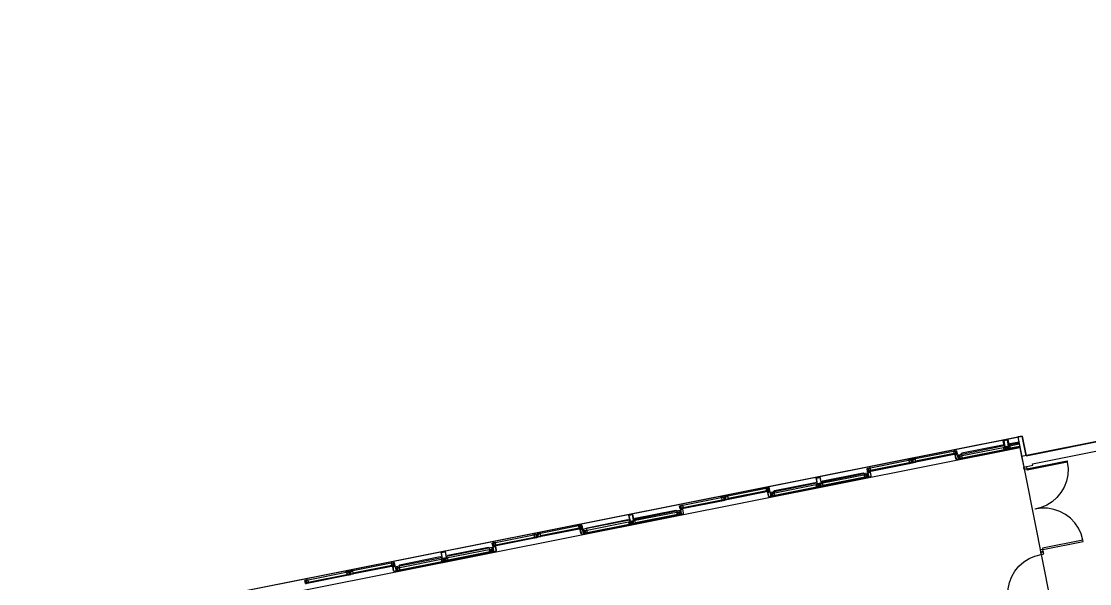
# Model space of a CAD drawing. Extents: x 434377 to 434597, y 4588623 to 4588679.
# Drawn here: x 434523.31 to 434546.77, y 4588667.01 to 4588679.35 of the extents above; entities that cross this region are included whole.
import ezdxf

# ---------------------------------------------------------------- set-up
doc = ezdxf.new("R2010")
doc.units = 0
for name, color, linetype in [('01_D_ElementsAux_l', 7, 'Continuous'), ('01_D_Envans_l', 7, 'Continuous'), ('01_D_Ocult_l', 7, 'Continuous'), ('01_L_AndanaV2_p', 7, 'Continuous'), ('15_D_Andanes_p', 7, 'Continuous')]:
    doc.layers.add(name, color=color, linetype=linetype)

msp = doc.modelspace()

# ---------------------------------------------------------------- linework, layer by layer
at = {"layer": '01_D_ElementsAux_l'}
for p, q in [((434544.996, 4588670.055), (434545.218, 4588670.099)), ((434543.856, 4588669.925), (434542.871, 4588669.729)), ((434543.87, 4588669.857), (434542.884, 4588669.661)), ((434543.797, 4588669.863), (434542.949, 4588669.694)), ((434543.856, 4588669.925), (434543.788, 4588669.912)), ((434543.808, 4588669.844), (434543.87, 4588669.857)), ((434543.838, 4588669.915), (434543.839, 4588669.912)), ((434543.87, 4588669.857), (434543.856, 4588669.925)), ((434543.901, 4588669.804), (434544.954, 4588670.013)), ((434543.97, 4588669.756), (434544.903, 4588669.942)), ((434543.974, 4588669.767), (434544.895, 4588669.95)), ((434545.225, 4588670.067), (434544.954, 4588670.013)), ((434544.967, 4588669.944), (434544.954, 4588670.013)), ((434544.967, 4588669.944), (434544.954, 4588670.013)), ((434544.967, 4588669.944), (434544.954, 4588670.013)), ((434544.967, 4588669.944), (434544.954, 4588670.013)), ((434545.239, 4588669.998), (434544.967, 4588669.944)), ((434545.237, 4588670.008), (434545.028, 4588669.966)), ((434545.235, 4588670.018), (434545.032, 4588669.978)), ((434541.885, 4588669.534), (434542.871, 4588669.729)), ((434541.898, 4588669.465), (434542.884, 4588669.661)), ((434541.959, 4588669.487), (434542.82, 4588669.658)), ((434541.963, 4588669.498), (434542.812, 4588669.667)), ((434542.884, 4588669.661), (434542.871, 4588669.729)), ((434542.884, 4588669.661), (434542.871, 4588669.729)), ((434542.884, 4588669.661), (434542.871, 4588669.729)), ((434542.884, 4588669.661), (434542.871, 4588669.729)), ((434543.806, 4588669.854), (434542.945, 4588669.683)), ((434543.86, 4588669.855), (434543.863, 4588669.84)), ((434543.906, 4588669.769), (434543.888, 4588669.765)), ((434543.958, 4588669.849), (434543.965, 4588669.816)), ((434541.89, 4588669.404), (434540.837, 4588669.195)), ((434541.82, 4588669.424), (434541.826, 4588669.391)), ((434541.885, 4588669.534), (434541.954, 4588669.547)), ((434541.898, 4588669.465), (434541.885, 4588669.534)), ((434541.961, 4588669.477), (434541.898, 4588669.465)), ((434541.906, 4588669.531), (434541.906, 4588669.528)), ((434541.908, 4588669.467), (434541.911, 4588669.452)), ((434545.384, 4588669.574), (434545.325, 4588669.562)), ((434545.325, 4588669.565), (434545.325, 4588669.562)), ((434545.383, 4588669.577), (434545.384, 4588669.574)), ((434539.784, 4588668.986), (434540.837, 4588669.195)), ((434540.851, 4588669.126), (434540.837, 4588669.195)), ((434540.851, 4588669.126), (434540.837, 4588669.195)), ((434540.851, 4588669.126), (434540.837, 4588669.195)), ((434540.851, 4588669.126), (434540.837, 4588669.195)), ((434541.845, 4588669.334), (434540.911, 4588669.148)), ((434541.836, 4588669.342), (434540.916, 4588669.159)), ((434541.899, 4588669.37), (434541.917, 4588669.374)), ((434539.74, 4588669.107), (434538.754, 4588668.911)), ((434539.753, 4588669.039), (434538.768, 4588668.843)), ((434539.689, 4588669.036), (434538.828, 4588668.865)), ((434539.681, 4588669.045), (434538.832, 4588668.876)), ((434539.74, 4588669.107), (434539.671, 4588669.094)), ((434539.691, 4588669.026), (434539.753, 4588669.039)), ((434539.721, 4588669.097), (434539.722, 4588669.094)), ((434539.753, 4588669.039), (434539.74, 4588669.107)), ((434539.744, 4588669.037), (434539.747, 4588669.022)), ((434539.79, 4588668.951), (434539.772, 4588668.947)), ((434539.842, 4588669.031), (434539.848, 4588668.998)), ((434539.853, 4588668.938), (434540.787, 4588669.124)), ((434539.858, 4588668.949), (434540.778, 4588669.132)), ((434537.768, 4588668.715), (434538.754, 4588668.911)), ((434537.768, 4588668.715), (434537.837, 4588668.729)), ((434537.782, 4588668.647), (434537.768, 4588668.715)), ((434537.782, 4588668.647), (434538.768, 4588668.843)), ((434537.789, 4588668.713), (434537.79, 4588668.71)), ((434537.842, 4588668.669), (434538.703, 4588668.84)), ((434537.847, 4588668.68), (434538.695, 4588668.849)), ((434538.768, 4588668.843), (434538.754, 4588668.911)), ((434538.768, 4588668.843), (434538.754, 4588668.911)), ((434538.768, 4588668.843), (434538.754, 4588668.911)), ((434538.768, 4588668.843), (434538.754, 4588668.911)), ((434537.774, 4588668.586), (434536.721, 4588668.377)), ((434537.728, 4588668.516), (434536.795, 4588668.33)), ((434537.72, 4588668.524), (434536.799, 4588668.341)), ((434537.704, 4588668.606), (434537.71, 4588668.573)), ((434537.844, 4588668.659), (434537.782, 4588668.647)), ((434537.782, 4588668.552), (434537.8, 4588668.556)), ((434537.792, 4588668.649), (434537.795, 4588668.634)), ((434535.623, 4588668.289), (434534.638, 4588668.093)), ((434535.637, 4588668.22), (434534.651, 4588668.025)), ((434535.573, 4588668.218), (434534.712, 4588668.047)), ((434535.564, 4588668.226), (434534.716, 4588668.058)), ((434535.623, 4588668.289), (434535.555, 4588668.275)), ((434535.575, 4588668.208), (434535.637, 4588668.22)), ((434535.605, 4588668.279), (434535.606, 4588668.275)), ((434535.637, 4588668.22), (434535.623, 4588668.289)), ((434535.627, 4588668.219), (434535.63, 4588668.204)), ((434535.668, 4588668.167), (434536.721, 4588668.377)), ((434535.737, 4588668.12), (434536.67, 4588668.305)), ((434535.741, 4588668.131), (434536.662, 4588668.314)), ((434536.734, 4588668.308), (434536.721, 4588668.377)), ((434536.734, 4588668.308), (434536.721, 4588668.377)), ((434536.734, 4588668.308), (434536.721, 4588668.377)), ((434536.734, 4588668.308), (434536.721, 4588668.377)), ((434533.652, 4588667.897), (434534.638, 4588668.093)), ((434533.666, 4588667.829), (434534.651, 4588668.025)), ((434533.726, 4588667.851), (434534.587, 4588668.022)), ((434533.73, 4588667.862), (434534.579, 4588668.031)), ((434534.651, 4588668.025), (434534.638, 4588668.093)), ((434534.651, 4588668.025), (434534.638, 4588668.093)), ((434534.651, 4588668.025), (434534.638, 4588668.093)), ((434534.651, 4588668.025), (434534.638, 4588668.093)), ((434535.673, 4588668.133), (434535.655, 4588668.129)), ((434535.725, 4588668.213), (434535.732, 4588668.18)), ((434533.657, 4588667.768), (434532.604, 4588667.559)), ((434533.587, 4588667.788), (434533.593, 4588667.755)), ((434533.652, 4588667.897), (434533.721, 4588667.911)), ((434533.666, 4588667.829), (434533.652, 4588667.897)), ((434533.728, 4588667.841), (434533.666, 4588667.829)), ((434533.673, 4588667.895), (434533.673, 4588667.891)), ((434533.675, 4588667.831), (434533.678, 4588667.816)), ((434531.551, 4588667.349), (434532.604, 4588667.559)), ((434532.618, 4588667.49), (434532.604, 4588667.559)), ((434532.618, 4588667.49), (434532.604, 4588667.559)), ((434532.618, 4588667.49), (434532.604, 4588667.559)), ((434532.618, 4588667.49), (434532.604, 4588667.559)), ((434533.612, 4588667.698), (434532.678, 4588667.512)), ((434533.603, 4588667.706), (434532.683, 4588667.523)), ((434533.666, 4588667.734), (434533.684, 4588667.737)), ((434545.756, 4588667.711), (434545.697, 4588667.699)), ((434545.697, 4588667.696), (434545.756, 4588667.708)), ((434545.697, 4588667.699), (434545.697, 4588667.696)), ((434545.756, 4588667.711), (434545.756, 4588667.708)), ((434531.507, 4588667.471), (434530.521, 4588667.275)), ((434531.52, 4588667.402), (434530.535, 4588667.206)), ((434531.456, 4588667.4), (434530.595, 4588667.229)), ((434531.448, 4588667.408), (434530.599, 4588667.24)), ((434531.507, 4588667.471), (434531.438, 4588667.457)), ((434531.458, 4588667.39), (434531.52, 4588667.402)), ((434531.488, 4588667.461), (434531.489, 4588667.457)), ((434531.52, 4588667.402), (434531.507, 4588667.471)), ((434531.511, 4588667.4), (434531.514, 4588667.386)), ((434531.557, 4588667.315), (434531.539, 4588667.311)), ((434531.609, 4588667.394), (434531.615, 4588667.362)), ((434531.62, 4588667.302), (434532.554, 4588667.487)), ((434531.625, 4588667.313), (434532.545, 4588667.496)), ((434529.535, 4588667.079), (434530.521, 4588667.275)), ((434529.535, 4588667.079), (434529.604, 4588667.093)), ((434529.549, 4588667.011), (434529.535, 4588667.079)), ((434529.549, 4588667.011), (434530.535, 4588667.206)), ((434529.556, 4588667.077), (434529.557, 4588667.073)), ((434529.609, 4588667.033), (434530.471, 4588667.204)), ((434529.614, 4588667.044), (434530.462, 4588667.212)), ((434530.535, 4588667.206), (434530.521, 4588667.275)), ((434530.535, 4588667.206), (434530.521, 4588667.275)), ((434530.535, 4588667.206), (434530.521, 4588667.275)), ((434530.535, 4588667.206), (434530.521, 4588667.275)), ((434529.611, 4588667.023), (434529.549, 4588667.011)), ((434529.559, 4588667.012), (434529.562, 4588666.998))]:
    msp.add_line(p, q, dxfattribs=at)
for points in [[(434544.954, 4588670.013), (434544.905, 4588670.003), (434544.875, 4588670.15), (434544.925, 4588670.16), (434544.974, 4588670.17), (434545.003, 4588670.023)], [(434544.966, 4588670.158), (434544.926, 4588670.15), (434544.887, 4588670.142), (434544.913, 4588670.015), (434544.952, 4588670.023), (434544.991, 4588670.031)], [(434543.788, 4588669.912), (434543.837, 4588669.921), (434543.839, 4588669.908), (434543.833, 4588669.907), (434543.841, 4588669.865), (434543.848, 4588669.866), (434543.85, 4588669.853), (434543.808, 4588669.844), (434543.804, 4588669.864), (434543.797, 4588669.863)], [(434543.845, 4588669.862), (434543.839, 4588669.861), (434543.829, 4588669.91), (434543.835, 4588669.911), (434543.834, 4588669.917), (434543.792, 4588669.909), (434543.8, 4588669.867), (434543.807, 4588669.868), (434543.81, 4588669.848), (434543.846, 4588669.856)], [(434544.885, 4588669.999), (434544.934, 4588670.009), (434544.937, 4588669.996), (434544.93, 4588669.995), (434544.939, 4588669.952), (434544.945, 4588669.954), (434544.948, 4588669.94), (434544.905, 4588669.932), (434544.901, 4588669.952), (434544.895, 4588669.95)], [(434544.942, 4588669.95), (434544.936, 4588669.948), (434544.926, 4588669.997), (434544.933, 4588669.999), (434544.931, 4588670.005), (434544.889, 4588669.997), (434544.898, 4588669.954), (434544.904, 4588669.956), (434544.908, 4588669.936), (434544.944, 4588669.943)], [(434545.02, 4588670.022), (434544.977, 4588670.014), (434544.979, 4588670.008), (434544.985, 4588670.009), (434544.995, 4588669.96), (434544.989, 4588669.959), (434544.99, 4588669.952), (434545.026, 4588669.959), (434545.022, 4588669.979), (434545.028, 4588669.98)], [(434542.825, 4588669.653), (434542.86, 4588669.66), (434542.857, 4588669.679), (434542.866, 4588669.681), (434542.862, 4588669.704), (434542.852, 4588669.702), (434542.848, 4588669.721), (434542.806, 4588669.713), (434542.814, 4588669.671), (434542.821, 4588669.672)], [(434542.942, 4588669.676), (434542.907, 4588669.669), (434542.903, 4588669.688), (434542.893, 4588669.686), (434542.888, 4588669.709), (434542.898, 4588669.711), (434542.894, 4588669.731), (434542.936, 4588669.739), (434542.945, 4588669.697), (434542.938, 4588669.696)], [(434543.835, 4588669.75), (434543.819, 4588669.831), (434543.873, 4588669.842), (434543.895, 4588669.731), (434543.87, 4588669.726), (434543.864, 4588669.725), (434543.858, 4588669.726), (434543.853, 4588669.728), (434543.848, 4588669.731), (434543.843, 4588669.735), (434543.839, 4588669.739), (434543.837, 4588669.744)], [(434543.839, 4588669.751), (434543.841, 4588669.745), (434543.844, 4588669.74), (434543.848, 4588669.736), (434543.853, 4588669.733), (434543.858, 4588669.73), (434543.864, 4588669.73), (434543.87, 4588669.73), (434543.891, 4588669.734), (434543.87, 4588669.838), (434543.823, 4588669.828)], [(434543.965, 4588669.816), (434543.916, 4588669.807), (434543.918, 4588669.793), (434543.925, 4588669.795), (434543.933, 4588669.752), (434543.927, 4588669.751), (434543.929, 4588669.738), (434543.972, 4588669.746), (434543.968, 4588669.766), (434543.974, 4588669.767)], [(434543.931, 4588669.748), (434543.937, 4588669.75), (434543.927, 4588669.799), (434543.921, 4588669.797), (434543.92, 4588669.804), (434543.962, 4588669.812), (434543.97, 4588669.77), (434543.964, 4588669.769), (434543.968, 4588669.749), (434543.932, 4588669.742)], [(434541.826, 4588669.391), (434541.875, 4588669.401), (434541.878, 4588669.388), (434541.872, 4588669.387), (434541.88, 4588669.344), (434541.886, 4588669.346), (434541.889, 4588669.333), (434541.846, 4588669.324), (434541.843, 4588669.344), (434541.836, 4588669.342)], [(434541.884, 4588669.342), (434541.877, 4588669.34), (434541.868, 4588669.389), (434541.874, 4588669.391), (434541.873, 4588669.397), (434541.831, 4588669.389), (434541.839, 4588669.346), (434541.845, 4588669.348), (434541.849, 4588669.328), (434541.885, 4588669.335)], [(434541.972, 4588669.379), (434541.955, 4588669.461), (434541.901, 4588669.45), (434541.923, 4588669.339), (434541.948, 4588669.344), (434541.954, 4588669.346), (434541.959, 4588669.348), (434541.963, 4588669.352), (434541.967, 4588669.357), (434541.97, 4588669.362), (434541.972, 4588669.367), (434541.973, 4588669.373)], [(434541.954, 4588669.547), (434541.904, 4588669.537), (434541.907, 4588669.524), (434541.913, 4588669.525), (434541.922, 4588669.483), (434541.915, 4588669.482), (434541.918, 4588669.469), (434541.961, 4588669.477), (434541.957, 4588669.497), (434541.963, 4588669.498)], [(434541.968, 4588669.379), (434541.968, 4588669.373), (434541.968, 4588669.367), (434541.965, 4588669.362), (434541.962, 4588669.357), (434541.958, 4588669.353), (434541.953, 4588669.35), (434541.947, 4588669.348), (434541.926, 4588669.343), (434541.906, 4588669.447), (434541.953, 4588669.457)], [(434541.92, 4588669.479), (434541.926, 4588669.481), (434541.916, 4588669.53), (434541.91, 4588669.528), (434541.909, 4588669.535), (434541.951, 4588669.543), (434541.959, 4588669.501), (434541.953, 4588669.5), (434541.957, 4588669.48), (434541.921, 4588669.473)], [(434540.837, 4588669.195), (434540.886, 4588669.205), (434540.857, 4588669.352), (434540.808, 4588669.342), (434540.759, 4588669.332), (434540.788, 4588669.185)], [(434540.769, 4588669.181), (434540.818, 4588669.191), (434540.82, 4588669.178), (434540.814, 4588669.176), (434540.822, 4588669.134), (434540.829, 4588669.136), (434540.831, 4588669.122), (434540.789, 4588669.114), (434540.785, 4588669.133), (434540.778, 4588669.132)], [(434540.81, 4588669.332), (434540.849, 4588669.34), (434540.875, 4588669.212), (434540.835, 4588669.205), (434540.796, 4588669.197), (434540.771, 4588669.324)], [(434540.826, 4588669.131), (434540.82, 4588669.13), (434540.81, 4588669.179), (434540.816, 4588669.18), (434540.815, 4588669.187), (434540.773, 4588669.178), (434540.781, 4588669.136), (434540.787, 4588669.138), (434540.791, 4588669.118), (434540.827, 4588669.125)], [(434540.906, 4588669.208), (434540.857, 4588669.199), (434540.86, 4588669.185), (434540.866, 4588669.187), (434540.874, 4588669.145), (434540.868, 4588669.143), (434540.871, 4588669.13), (434540.913, 4588669.139), (434540.909, 4588669.158), (434540.916, 4588669.159)], [(434540.872, 4588669.141), (434540.878, 4588669.142), (434540.869, 4588669.191), (434540.862, 4588669.19), (434540.861, 4588669.196), (434540.903, 4588669.204), (434540.912, 4588669.162), (434540.905, 4588669.161), (434540.909, 4588669.141), (434540.873, 4588669.134)], [(434538.826, 4588668.858), (434538.79, 4588668.851), (434538.786, 4588668.87), (434538.776, 4588668.868), (434538.772, 4588668.891), (434538.782, 4588668.893), (434538.778, 4588668.912), (434538.82, 4588668.921), (434538.828, 4588668.879), (434538.822, 4588668.877)], [(434539.671, 4588669.094), (434539.72, 4588669.103), (434539.723, 4588669.09), (434539.716, 4588669.089), (434539.725, 4588669.047), (434539.731, 4588669.048), (434539.734, 4588669.035), (434539.691, 4588669.026), (434539.687, 4588669.046), (434539.681, 4588669.045)], [(434539.728, 4588669.044), (434539.722, 4588669.043), (434539.712, 4588669.092), (434539.719, 4588669.093), (434539.717, 4588669.099), (434539.675, 4588669.091), (434539.684, 4588669.049), (434539.69, 4588669.05), (434539.694, 4588669.03), (434539.73, 4588669.037)], [(434539.719, 4588668.932), (434539.721, 4588668.926), (434539.723, 4588668.921), (434539.727, 4588668.917), (434539.732, 4588668.913), (434539.737, 4588668.91), (434539.742, 4588668.908), (434539.748, 4588668.907), (434539.754, 4588668.908), (434539.778, 4588668.913), (434539.756, 4588669.024), (434539.702, 4588669.013)], [(434539.722, 4588668.932), (434539.707, 4588669.01), (434539.754, 4588669.02), (434539.774, 4588668.916), (434539.753, 4588668.912), (434539.747, 4588668.911), (434539.741, 4588668.912), (434539.736, 4588668.914), (434539.731, 4588668.917), (434539.727, 4588668.922), (434539.724, 4588668.927)], [(434539.848, 4588668.998), (434539.799, 4588668.988), (434539.802, 4588668.975), (434539.808, 4588668.977), (434539.816, 4588668.934), (434539.81, 4588668.933), (434539.813, 4588668.92), (434539.855, 4588668.928), (434539.851, 4588668.948), (434539.858, 4588668.949)], [(434539.814, 4588668.93), (434539.821, 4588668.932), (434539.811, 4588668.981), (434539.804, 4588668.979), (434539.803, 4588668.986), (434539.845, 4588668.994), (434539.854, 4588668.952), (434539.847, 4588668.951), (434539.851, 4588668.931), (434539.815, 4588668.924)], [(434537.837, 4588668.729), (434537.788, 4588668.719), (434537.791, 4588668.706), (434537.797, 4588668.707), (434537.805, 4588668.665), (434537.799, 4588668.664), (434537.802, 4588668.651), (434537.844, 4588668.659), (434537.84, 4588668.679), (434537.847, 4588668.68)], [(434537.803, 4588668.661), (434537.809, 4588668.662), (434537.8, 4588668.711), (434537.793, 4588668.71), (434537.792, 4588668.717), (434537.834, 4588668.725), (434537.843, 4588668.683), (434537.836, 4588668.682), (434537.84, 4588668.662), (434537.804, 4588668.655)], [(434538.708, 4588668.834), (434538.744, 4588668.842), (434538.74, 4588668.861), (434538.75, 4588668.863), (434538.745, 4588668.886), (434538.736, 4588668.884), (434538.732, 4588668.903), (434538.69, 4588668.895), (434538.698, 4588668.853), (434538.704, 4588668.854)], [(434536.721, 4588668.377), (434536.77, 4588668.386), (434536.741, 4588668.534), (434536.692, 4588668.524), (434536.643, 4588668.514), (434536.672, 4588668.367)], [(434536.693, 4588668.514), (434536.654, 4588668.506), (434536.68, 4588668.379), (434536.719, 4588668.387), (434536.758, 4588668.394), (434536.733, 4588668.522)], [(434537.71, 4588668.573), (434537.759, 4588668.583), (434537.762, 4588668.57), (434537.755, 4588668.569), (434537.764, 4588668.526), (434537.77, 4588668.528), (434537.773, 4588668.514), (434537.73, 4588668.506), (434537.726, 4588668.526), (434537.72, 4588668.524)], [(434537.767, 4588668.524), (434537.761, 4588668.522), (434537.751, 4588668.571), (434537.757, 4588668.573), (434537.756, 4588668.579), (434537.714, 4588668.571), (434537.722, 4588668.528), (434537.729, 4588668.53), (434537.733, 4588668.51), (434537.769, 4588668.517)], [(434537.855, 4588668.561), (434537.839, 4588668.643), (434537.785, 4588668.632), (434537.807, 4588668.521), (434537.831, 4588668.526), (434537.837, 4588668.528), (434537.842, 4588668.53), (434537.846, 4588668.534), (434537.85, 4588668.539), (434537.853, 4588668.544), (434537.855, 4588668.549), (434537.856, 4588668.555)], [(434537.852, 4588668.561), (434537.836, 4588668.639), (434537.789, 4588668.629), (434537.81, 4588668.525), (434537.831, 4588668.53), (434537.837, 4588668.532), (434537.842, 4588668.535), (434537.846, 4588668.539), (434537.849, 4588668.544), (434537.852, 4588668.549), (434537.852, 4588668.555)], [(434535.555, 4588668.275), (434535.604, 4588668.285), (434535.606, 4588668.272), (434535.6, 4588668.271), (434535.608, 4588668.229), (434535.615, 4588668.23), (434535.617, 4588668.217), (434535.575, 4588668.208), (434535.571, 4588668.228), (434535.564, 4588668.226)], [(434535.612, 4588668.226), (434535.606, 4588668.224), (434535.596, 4588668.273), (434535.602, 4588668.275), (434535.601, 4588668.281), (434535.559, 4588668.273), (434535.567, 4588668.231), (434535.574, 4588668.232), (434535.577, 4588668.212), (434535.613, 4588668.219)], [(434536.652, 4588668.363), (434536.701, 4588668.373), (434536.704, 4588668.36), (434536.697, 4588668.358), (434536.706, 4588668.316), (434536.712, 4588668.317), (434536.715, 4588668.304), (434536.672, 4588668.296), (434536.668, 4588668.315), (434536.662, 4588668.314)], [(434536.709, 4588668.313), (434536.703, 4588668.312), (434536.693, 4588668.361), (434536.7, 4588668.362), (434536.698, 4588668.369), (434536.656, 4588668.36), (434536.665, 4588668.318), (434536.671, 4588668.319), (434536.675, 4588668.3), (434536.711, 4588668.307)], [(434536.789, 4588668.39), (434536.74, 4588668.381), (434536.743, 4588668.367), (434536.749, 4588668.369), (434536.758, 4588668.326), (434536.751, 4588668.325), (434536.754, 4588668.312), (434536.797, 4588668.32), (434536.793, 4588668.34), (434536.799, 4588668.341)], [(434536.756, 4588668.322), (434536.762, 4588668.324), (434536.752, 4588668.373), (434536.746, 4588668.371), (434536.745, 4588668.378), (434536.787, 4588668.386), (434536.795, 4588668.344), (434536.789, 4588668.343), (434536.793, 4588668.323), (434536.757, 4588668.316)], [(434534.592, 4588668.016), (434534.627, 4588668.023), (434534.624, 4588668.043), (434534.633, 4588668.045), (434534.629, 4588668.068), (434534.619, 4588668.066), (434534.615, 4588668.085), (434534.573, 4588668.077), (434534.581, 4588668.035), (434534.588, 4588668.036)], [(434534.709, 4588668.04), (434534.674, 4588668.033), (434534.67, 4588668.052), (434534.66, 4588668.05), (434534.655, 4588668.073), (434534.665, 4588668.075), (434534.661, 4588668.094), (434534.703, 4588668.103), (434534.712, 4588668.061), (434534.705, 4588668.059)], [(434535.602, 4588668.114), (434535.586, 4588668.195), (434535.64, 4588668.206), (434535.662, 4588668.095), (434535.637, 4588668.09), (434535.631, 4588668.089), (434535.625, 4588668.09), (434535.62, 4588668.092), (434535.615, 4588668.095), (434535.61, 4588668.099), (434535.606, 4588668.103), (434535.604, 4588668.108)], [(434535.606, 4588668.114), (434535.608, 4588668.108), (434535.611, 4588668.103), (434535.615, 4588668.099), (434535.62, 4588668.096), (434535.625, 4588668.093), (434535.631, 4588668.093), (434535.637, 4588668.093), (434535.658, 4588668.098), (434535.637, 4588668.202), (434535.59, 4588668.192)], [(434535.732, 4588668.18), (434535.683, 4588668.17), (434535.685, 4588668.157), (434535.692, 4588668.158), (434535.7, 4588668.116), (434535.694, 4588668.115), (434535.696, 4588668.102), (434535.739, 4588668.11), (434535.735, 4588668.13), (434535.741, 4588668.131)], [(434535.698, 4588668.112), (434535.704, 4588668.113), (434535.694, 4588668.163), (434535.688, 4588668.161), (434535.687, 4588668.168), (434535.729, 4588668.176), (434535.737, 4588668.134), (434535.731, 4588668.133), (434535.735, 4588668.113), (434535.699, 4588668.106)], [(434533.593, 4588667.755), (434533.642, 4588667.765), (434533.645, 4588667.752), (434533.639, 4588667.75), (434533.647, 4588667.708), (434533.653, 4588667.71), (434533.656, 4588667.696), (434533.613, 4588667.688), (434533.61, 4588667.707), (434533.603, 4588667.706)], [(434533.651, 4588667.705), (434533.644, 4588667.704), (434533.635, 4588667.753), (434533.641, 4588667.754), (434533.64, 4588667.761), (434533.598, 4588667.752), (434533.606, 4588667.71), (434533.612, 4588667.712), (434533.616, 4588667.692), (434533.652, 4588667.699)], [(434533.739, 4588667.743), (434533.74, 4588667.737), (434533.739, 4588667.731), (434533.737, 4588667.726), (434533.734, 4588667.721), (434533.73, 4588667.716), (434533.726, 4588667.712), (434533.721, 4588667.71), (434533.715, 4588667.708), (434533.69, 4588667.703), (434533.668, 4588667.814), (434533.722, 4588667.825)], [(434533.721, 4588667.911), (434533.671, 4588667.901), (434533.674, 4588667.888), (434533.68, 4588667.889), (434533.689, 4588667.847), (434533.682, 4588667.846), (434533.685, 4588667.833), (434533.728, 4588667.841), (434533.724, 4588667.861), (434533.73, 4588667.862)], [(434533.735, 4588667.743), (434533.736, 4588667.737), (434533.735, 4588667.731), (434533.733, 4588667.725), (434533.73, 4588667.72), (434533.725, 4588667.716), (434533.72, 4588667.713), (434533.714, 4588667.711), (434533.693, 4588667.707), (434533.673, 4588667.811), (434533.72, 4588667.821)], [(434533.687, 4588667.843), (434533.693, 4588667.844), (434533.683, 4588667.893), (434533.677, 4588667.892), (434533.676, 4588667.898), (434533.718, 4588667.907), (434533.726, 4588667.865), (434533.72, 4588667.863), (434533.724, 4588667.844), (434533.688, 4588667.837)], [(434532.604, 4588667.559), (434532.653, 4588667.568), (434532.624, 4588667.715), (434532.575, 4588667.706), (434532.526, 4588667.696), (434532.555, 4588667.549)], [(434532.536, 4588667.545), (434532.585, 4588667.555), (434532.587, 4588667.541), (434532.581, 4588667.54), (434532.589, 4588667.498), (434532.596, 4588667.499), (434532.598, 4588667.486), (434532.556, 4588667.478), (434532.552, 4588667.497), (434532.545, 4588667.496)], [(434532.577, 4588667.696), (434532.616, 4588667.704), (434532.642, 4588667.576), (434532.602, 4588667.568), (434532.563, 4588667.561), (434532.538, 4588667.688)], [(434532.593, 4588667.495), (434532.587, 4588667.494), (434532.577, 4588667.543), (434532.583, 4588667.544), (434532.582, 4588667.551), (434532.54, 4588667.542), (434532.548, 4588667.5), (434532.555, 4588667.501), (434532.558, 4588667.482), (434532.594, 4588667.489)], [(434532.673, 4588667.572), (434532.624, 4588667.563), (434532.627, 4588667.549), (434532.633, 4588667.551), (434532.641, 4588667.508), (434532.635, 4588667.507), (434532.638, 4588667.494), (434532.68, 4588667.502), (434532.676, 4588667.522), (434532.683, 4588667.523)], [(434532.639, 4588667.504), (434532.645, 4588667.506), (434532.636, 4588667.555), (434532.629, 4588667.553), (434532.628, 4588667.56), (434532.67, 4588667.568), (434532.679, 4588667.526), (434532.672, 4588667.525), (434532.676, 4588667.505), (434532.64, 4588667.498)], [(434530.593, 4588667.222), (434530.557, 4588667.214), (434530.553, 4588667.234), (434530.543, 4588667.232), (434530.539, 4588667.255), (434530.549, 4588667.257), (434530.545, 4588667.276), (434530.587, 4588667.285), (434530.595, 4588667.242), (434530.589, 4588667.241)], [(434531.438, 4588667.457), (434531.487, 4588667.467), (434531.49, 4588667.454), (434531.483, 4588667.453), (434531.492, 4588667.41), (434531.498, 4588667.412), (434531.501, 4588667.398), (434531.458, 4588667.39), (434531.454, 4588667.41), (434531.448, 4588667.408)], [(434531.495, 4588667.408), (434531.489, 4588667.406), (434531.479, 4588667.455), (434531.486, 4588667.457), (434531.484, 4588667.463), (434531.442, 4588667.455), (434531.451, 4588667.412), (434531.457, 4588667.414), (434531.461, 4588667.394), (434531.497, 4588667.401)], [(434531.486, 4588667.296), (434531.469, 4588667.377), (434531.523, 4588667.388), (434531.545, 4588667.277), (434531.521, 4588667.272), (434531.515, 4588667.271), (434531.509, 4588667.272), (434531.504, 4588667.274), (434531.499, 4588667.277), (434531.494, 4588667.281), (434531.49, 4588667.285), (434531.488, 4588667.29)], [(434531.489, 4588667.296), (434531.474, 4588667.374), (434531.521, 4588667.384), (434531.541, 4588667.28), (434531.52, 4588667.275), (434531.514, 4588667.275), (434531.508, 4588667.275), (434531.503, 4588667.278), (434531.498, 4588667.281), (434531.494, 4588667.285), (434531.491, 4588667.29)], [(434531.615, 4588667.362), (434531.566, 4588667.352), (434531.569, 4588667.339), (434531.575, 4588667.34), (434531.583, 4588667.298), (434531.577, 4588667.297), (434531.58, 4588667.284), (434531.622, 4588667.292), (434531.619, 4588667.312), (434531.625, 4588667.313)], [(434531.581, 4588667.294), (434531.588, 4588667.295), (434531.578, 4588667.344), (434531.571, 4588667.343), (434531.57, 4588667.35), (434531.612, 4588667.358), (434531.621, 4588667.316), (434531.614, 4588667.314), (434531.618, 4588667.295), (434531.582, 4588667.288)], [(434529.604, 4588667.093), (434529.555, 4588667.083), (434529.558, 4588667.07), (434529.564, 4588667.071), (434529.572, 4588667.029), (434529.566, 4588667.028), (434529.569, 4588667.014), (434529.611, 4588667.023), (434529.607, 4588667.043), (434529.614, 4588667.044)], [(434529.57, 4588667.025), (434529.576, 4588667.026), (434529.567, 4588667.075), (434529.56, 4588667.074), (434529.559, 4588667.08), (434529.601, 4588667.089), (434529.61, 4588667.047), (434529.603, 4588667.045), (434529.607, 4588667.026), (434529.571, 4588667.019)], [(434530.475, 4588667.198), (434530.511, 4588667.205), (434530.507, 4588667.225), (434530.517, 4588667.227), (434530.512, 4588667.249), (434530.503, 4588667.247), (434530.499, 4588667.267), (434530.457, 4588667.259), (434530.465, 4588667.217), (434530.471, 4588667.218)]]:
    msp.add_lwpolyline(points, close=True, dxfattribs=at)
for points in [[(434545.006, 4588670.057), (434545.026, 4588670.081), (434545.215, 4588670.119)], [(434543.85, 4588669.856), (434543.866, 4588669.859), (434543.854, 4588669.921), (434543.837, 4588669.918)], [(434543.905, 4588669.781), (434543.894, 4588669.836), (434544.898, 4588670.036)], [(434544.967, 4588669.944), (434543.929, 4588669.738), (434543.923, 4588669.742), (434543.917, 4588669.747), (434543.913, 4588669.753), (434543.909, 4588669.759), (434543.907, 4588669.766), (434543.906, 4588669.773), (434543.905, 4588669.78), (434543.906, 4588669.788), (434543.908, 4588669.795), (434543.912, 4588669.801), (434543.916, 4588669.807)], [(434544.888, 4588670.034), (434544.861, 4588670.048), (434543.968, 4588669.871), (434543.948, 4588669.847)], [(434544.948, 4588669.94), (434544.952, 4588669.946), (434544.955, 4588669.953), (434544.957, 4588669.96), (434544.958, 4588669.967), (434544.958, 4588669.974), (434544.957, 4588669.981), (434544.954, 4588669.988), (434544.95, 4588669.995), (434544.946, 4588670), (434544.94, 4588670.005), (434544.934, 4588670.009)], [(434544.947, 4588669.945), (434544.95, 4588669.951), (434544.953, 4588669.957), (434544.954, 4588669.964), (434544.954, 4588669.97), (434544.954, 4588669.977), (434544.952, 4588669.984), (434544.949, 4588669.99), (434544.945, 4588669.995), (434544.94, 4588670), (434544.935, 4588670.004)], [(434544.973, 4588670.017), (434544.969, 4588670.011), (434544.966, 4588670.004), (434544.964, 4588669.997), (434544.963, 4588669.99), (434544.963, 4588669.983), (434544.964, 4588669.976), (434544.967, 4588669.969), (434544.971, 4588669.962), (434544.975, 4588669.957), (434544.981, 4588669.952), (434544.987, 4588669.948)], [(434544.974, 4588670.012), (434544.971, 4588670.006), (434544.968, 4588670), (434544.967, 4588669.993), (434544.967, 4588669.987), (434544.967, 4588669.98), (434544.969, 4588669.973), (434544.972, 4588669.967), (434544.976, 4588669.962), (434544.981, 4588669.957), (434544.986, 4588669.953)], [(434545.032, 4588669.978), (434545.022, 4588670.027), (434544.973, 4588670.017)], [(434544.973, 4588670.017), (434544.976, 4588670.004), (434544.982, 4588670.005), (434544.991, 4588669.963), (434544.984, 4588669.961), (434544.987, 4588669.948)], [(434544.987, 4588669.948), (434545.03, 4588669.957), (434545.026, 4588669.976), (434545.032, 4588669.978)], [(434542.792, 4588669.714), (434542.788, 4588669.733), (434542.828, 4588669.741), (434542.832, 4588669.722)], [(434542.851, 4588669.726), (434542.802, 4588669.716), (434542.812, 4588669.667)], [(434542.812, 4588669.667), (434542.818, 4588669.668), (434542.822, 4588669.648), (434542.865, 4588669.657)], [(434542.861, 4588669.727), (434542.861, 4588669.724), (434542.852, 4588669.722), (434542.855, 4588669.706), (434542.865, 4588669.708), (434542.871, 4588669.678), (434542.861, 4588669.676), (434542.864, 4588669.66), (434542.874, 4588669.662), (434542.874, 4588669.659)], [(434542.88, 4588669.731), (434542.881, 4588669.728), (434542.891, 4588669.73), (434542.894, 4588669.714), (434542.884, 4588669.712), (434542.89, 4588669.682), (434542.9, 4588669.684), (434542.903, 4588669.668), (434542.893, 4588669.666), (434542.894, 4588669.663)], [(434542.89, 4588669.733), (434542.939, 4588669.743), (434542.949, 4588669.694)], [(434542.904, 4588669.665), (434542.946, 4588669.673), (434542.943, 4588669.693), (434542.949, 4588669.694)], [(434542.91, 4588669.737), (434542.906, 4588669.757), (434542.945, 4588669.765), (434542.949, 4588669.745)], [(434543.916, 4588669.802), (434543.913, 4588669.796), (434543.91, 4588669.79), (434543.909, 4588669.783), (434543.909, 4588669.777), (434543.909, 4588669.77), (434543.911, 4588669.763), (434543.914, 4588669.757), (434543.918, 4588669.752), (434543.923, 4588669.747), (434543.928, 4588669.743)], [(434546.282, 4588669.671), (434545.4, 4588669.495), (434545.394, 4588669.525), (434546.276, 4588669.701), (434546.282, 4588669.671), (434546.298, 4588669.532), (434546.292, 4588669.393), (434546.264, 4588669.257), (434546.214, 4588669.126), (434546.144, 4588669.006), (434546.056, 4588668.898), (434545.951, 4588668.805), (434545.834, 4588668.731), (434545.705, 4588668.676), (434545.57, 4588668.642)], [(434540.851, 4588669.126), (434541.889, 4588669.333), (434541.893, 4588669.339), (434541.896, 4588669.345), (434541.898, 4588669.352), (434541.899, 4588669.36), (434541.899, 4588669.367), (434541.897, 4588669.374), (434541.895, 4588669.38), (434541.891, 4588669.387), (434541.886, 4588669.392), (434541.881, 4588669.397), (434541.875, 4588669.401)], [(434540.88, 4588669.237), (434541.884, 4588669.436), (434541.895, 4588669.381)], [(434540.89, 4588669.239), (434540.91, 4588669.263), (434541.802, 4588669.441), (434541.83, 4588669.426)], [(434541.888, 4588669.337), (434541.892, 4588669.343), (434541.894, 4588669.349), (434541.896, 4588669.356), (434541.896, 4588669.363), (434541.895, 4588669.37), (434541.893, 4588669.376), (434541.89, 4588669.382), (434541.886, 4588669.388), (434541.882, 4588669.393), (434541.876, 4588669.397)], [(434541.917, 4588669.472), (434541.901, 4588669.469), (434541.889, 4588669.531), (434541.905, 4588669.534)], [(434545.384, 4588669.574), (434545.394, 4588669.525), (434545.335, 4588669.513), (434545.325, 4588669.562)], [(434539.789, 4588668.963), (434539.778, 4588669.018), (434540.782, 4588669.217)], [(434539.832, 4588669.029), (434539.852, 4588669.053), (434540.744, 4588669.23), (434540.772, 4588669.215)], [(434540.831, 4588669.122), (434540.835, 4588669.128), (434540.839, 4588669.134), (434540.841, 4588669.141), (434540.842, 4588669.149), (434540.841, 4588669.156), (434540.84, 4588669.163), (434540.838, 4588669.17), (434540.834, 4588669.176), (434540.83, 4588669.182), (434540.824, 4588669.187), (434540.818, 4588669.191)], [(434540.83, 4588669.127), (434540.833, 4588669.133), (434540.836, 4588669.139), (434540.837, 4588669.145), (434540.838, 4588669.152), (434540.837, 4588669.159), (434540.835, 4588669.165), (434540.833, 4588669.171), (434540.829, 4588669.177), (434540.824, 4588669.182), (434540.819, 4588669.186)], [(434540.857, 4588669.199), (434540.853, 4588669.193), (434540.85, 4588669.186), (434540.848, 4588669.179), (434540.847, 4588669.172), (434540.847, 4588669.165), (434540.848, 4588669.158), (434540.851, 4588669.151), (434540.855, 4588669.144), (434540.859, 4588669.139), (434540.865, 4588669.134), (434540.871, 4588669.13)], [(434540.858, 4588669.194), (434540.855, 4588669.188), (434540.852, 4588669.182), (434540.851, 4588669.175), (434540.851, 4588669.169), (434540.851, 4588669.162), (434540.853, 4588669.155), (434540.856, 4588669.149), (434540.86, 4588669.144), (434540.865, 4588669.139), (434540.87, 4588669.135)], [(434538.715, 4588668.904), (434538.711, 4588668.923), (434538.671, 4588668.915), (434538.675, 4588668.896)], [(434538.774, 4588668.915), (434538.823, 4588668.925), (434538.832, 4588668.876)], [(434538.833, 4588668.927), (434538.829, 4588668.947), (434538.789, 4588668.939), (434538.793, 4588668.919)], [(434539.733, 4588669.038), (434539.749, 4588669.041), (434539.737, 4588669.103), (434539.721, 4588669.1)], [(434539.799, 4588668.988), (434539.795, 4588668.982), (434539.792, 4588668.976), (434539.79, 4588668.969), (434539.789, 4588668.961), (434539.789, 4588668.954), (434539.791, 4588668.947), (434539.793, 4588668.941), (434539.797, 4588668.934), (434539.802, 4588668.929), (434539.807, 4588668.924), (434539.813, 4588668.92), (434540.851, 4588669.126)], [(434539.8, 4588668.984), (434539.796, 4588668.978), (434539.794, 4588668.972), (434539.792, 4588668.965), (434539.792, 4588668.958), (434539.793, 4588668.951), (434539.795, 4588668.945), (434539.798, 4588668.939), (434539.802, 4588668.933), (434539.806, 4588668.928), (434539.812, 4588668.924)], [(434537.801, 4588668.654), (434537.785, 4588668.651), (434537.772, 4588668.713), (434537.789, 4588668.716)], [(434538.734, 4588668.907), (434538.685, 4588668.898), (434538.695, 4588668.849)], [(434538.695, 4588668.849), (434538.702, 4588668.85), (434538.705, 4588668.83), (434538.748, 4588668.839)], [(434538.744, 4588668.909), (434538.745, 4588668.906), (434538.735, 4588668.904), (434538.738, 4588668.888), (434538.748, 4588668.89), (434538.754, 4588668.86), (434538.744, 4588668.858), (434538.747, 4588668.842), (434538.757, 4588668.844), (434538.758, 4588668.841)], [(434538.764, 4588668.913), (434538.765, 4588668.91), (434538.774, 4588668.912), (434538.778, 4588668.896), (434538.768, 4588668.894), (434538.774, 4588668.864), (434538.783, 4588668.866), (434538.787, 4588668.85), (434538.777, 4588668.848), (434538.778, 4588668.845)], [(434538.832, 4588668.876), (434538.826, 4588668.875), (434538.83, 4588668.855), (434538.787, 4588668.847)], [(434537.759, 4588668.583), (434537.765, 4588668.579), (434537.771, 4588668.574), (434537.775, 4588668.569), (434537.779, 4588668.562), (434537.782, 4588668.555), (434537.783, 4588668.548), (434537.783, 4588668.541), (434537.782, 4588668.534), (434537.78, 4588668.527), (434537.777, 4588668.52), (434537.773, 4588668.514), (434536.734, 4588668.308)], [(434536.763, 4588668.419), (434537.767, 4588668.618), (434537.778, 4588668.563)], [(434536.773, 4588668.421), (434536.793, 4588668.445), (434537.686, 4588668.623), (434537.713, 4588668.608)], [(434537.772, 4588668.519), (434537.775, 4588668.525), (434537.778, 4588668.531), (434537.779, 4588668.538), (434537.779, 4588668.544), (434537.779, 4588668.551), (434537.777, 4588668.558), (434537.774, 4588668.564), (434537.77, 4588668.569), (434537.765, 4588668.574), (434537.76, 4588668.578)], [(434546.623, 4588667.965), (434545.74, 4588667.789), (434545.746, 4588667.76), (434546.628, 4588667.936), (434546.623, 4588667.965), (434546.585, 4588668.099), (434546.526, 4588668.226), (434546.447, 4588668.341), (434546.351, 4588668.442), (434546.24, 4588668.527), (434546.117, 4588668.593), (434545.985, 4588668.638), (434545.848, 4588668.662), (434545.708, 4588668.663), (434545.57, 4588668.642)], [(434535.604, 4588668.282), (434535.621, 4588668.285), (434535.633, 4588668.223), (434535.617, 4588668.22)], [(434536.665, 4588668.399), (434535.661, 4588668.2), (434535.672, 4588668.145)], [(434535.683, 4588668.17), (434535.679, 4588668.163), (434535.675, 4588668.156), (434535.673, 4588668.149), (434535.673, 4588668.141), (434535.674, 4588668.133), (434535.676, 4588668.125), (434535.679, 4588668.118), (434535.684, 4588668.112), (434535.689, 4588668.106), (434535.696, 4588668.102), (434536.734, 4588668.308)], [(434535.715, 4588668.211), (434535.735, 4588668.235), (434536.628, 4588668.412), (434536.656, 4588668.397)], [(434536.715, 4588668.304), (434536.719, 4588668.31), (434536.722, 4588668.317), (434536.724, 4588668.324), (434536.725, 4588668.331), (434536.725, 4588668.338), (434536.724, 4588668.345), (434536.721, 4588668.352), (434536.717, 4588668.359), (434536.713, 4588668.364), (434536.707, 4588668.369), (434536.701, 4588668.373)], [(434536.714, 4588668.309), (434536.717, 4588668.315), (434536.72, 4588668.321), (434536.721, 4588668.328), (434536.721, 4588668.334), (434536.721, 4588668.341), (434536.719, 4588668.348), (434536.716, 4588668.354), (434536.712, 4588668.359), (434536.707, 4588668.364), (434536.702, 4588668.368)], [(434536.74, 4588668.381), (434536.736, 4588668.375), (434536.733, 4588668.368), (434536.731, 4588668.361), (434536.73, 4588668.354), (434536.73, 4588668.347), (434536.731, 4588668.34), (434536.734, 4588668.333), (434536.738, 4588668.326), (434536.742, 4588668.321), (434536.748, 4588668.316), (434536.754, 4588668.312)], [(434536.741, 4588668.376), (434536.738, 4588668.37), (434536.735, 4588668.364), (434536.734, 4588668.357), (434536.734, 4588668.351), (434536.734, 4588668.344), (434536.736, 4588668.337), (434536.739, 4588668.331), (434536.743, 4588668.326), (434536.748, 4588668.321), (434536.753, 4588668.317)], [(434534.599, 4588668.085), (434534.595, 4588668.105), (434534.555, 4588668.097), (434534.559, 4588668.078)], [(434534.618, 4588668.089), (434534.569, 4588668.08), (434534.579, 4588668.031)], [(434534.579, 4588668.031), (434534.585, 4588668.032), (434534.589, 4588668.012), (434534.632, 4588668.021)], [(434534.628, 4588668.091), (434534.628, 4588668.088), (434534.619, 4588668.086), (434534.622, 4588668.07), (434534.632, 4588668.072), (434534.638, 4588668.042), (434534.628, 4588668.04), (434534.631, 4588668.024), (434534.641, 4588668.026), (434534.641, 4588668.023)], [(434534.647, 4588668.095), (434534.648, 4588668.092), (434534.658, 4588668.094), (434534.661, 4588668.077), (434534.651, 4588668.076), (434534.657, 4588668.046), (434534.667, 4588668.048), (434534.67, 4588668.032), (434534.66, 4588668.03), (434534.661, 4588668.027)], [(434534.657, 4588668.097), (434534.706, 4588668.107), (434534.716, 4588668.058)], [(434534.716, 4588668.058), (434534.71, 4588668.057), (434534.714, 4588668.037), (434534.671, 4588668.028)], [(434534.677, 4588668.101), (434534.673, 4588668.121), (434534.712, 4588668.128), (434534.716, 4588668.109)], [(434535.683, 4588668.166), (434535.679, 4588668.16), (434535.677, 4588668.154), (434535.675, 4588668.147), (434535.675, 4588668.14), (434535.676, 4588668.133), (434535.678, 4588668.127), (434535.681, 4588668.121), (434535.685, 4588668.115), (434535.689, 4588668.11), (434535.695, 4588668.106)], [(434532.618, 4588667.49), (434533.656, 4588667.696), (434533.66, 4588667.702), (434533.663, 4588667.709), (434533.665, 4588667.716), (434533.666, 4588667.723), (434533.666, 4588667.73), (434533.665, 4588667.737), (434533.662, 4588667.744), (434533.658, 4588667.751), (434533.654, 4588667.756), (434533.648, 4588667.761), (434533.642, 4588667.765)], [(434533.662, 4588667.745), (434533.651, 4588667.8), (434532.647, 4588667.601)], [(434533.597, 4588667.79), (434533.569, 4588667.804), (434532.677, 4588667.627), (434532.657, 4588667.603)], [(434533.655, 4588667.701), (434533.658, 4588667.707), (434533.661, 4588667.713), (434533.662, 4588667.72), (434533.662, 4588667.726), (434533.662, 4588667.733), (434533.66, 4588667.74), (434533.657, 4588667.746), (434533.653, 4588667.751), (434533.648, 4588667.756), (434533.643, 4588667.76)], [(434533.672, 4588667.898), (434533.656, 4588667.895), (434533.668, 4588667.833), (434533.684, 4588667.836)], [(434545.756, 4588667.711), (434545.746, 4588667.76), (434545.687, 4588667.748), (434545.697, 4588667.699)], [(434531.556, 4588667.327), (434531.545, 4588667.382), (434532.549, 4588667.581)], [(434532.539, 4588667.579), (434532.511, 4588667.594), (434531.619, 4588667.417), (434531.599, 4588667.392)], [(434532.598, 4588667.486), (434532.602, 4588667.492), (434532.606, 4588667.498), (434532.608, 4588667.505), (434532.609, 4588667.513), (434532.608, 4588667.52), (434532.607, 4588667.527), (434532.605, 4588667.534), (434532.601, 4588667.54), (434532.597, 4588667.546), (434532.591, 4588667.551), (434532.585, 4588667.555)], [(434532.597, 4588667.491), (434532.6, 4588667.497), (434532.603, 4588667.503), (434532.604, 4588667.509), (434532.605, 4588667.516), (434532.604, 4588667.523), (434532.602, 4588667.529), (434532.6, 4588667.535), (434532.596, 4588667.541), (434532.591, 4588667.546), (434532.586, 4588667.55)], [(434532.624, 4588667.563), (434532.62, 4588667.557), (434532.617, 4588667.55), (434532.615, 4588667.543), (434532.614, 4588667.536), (434532.614, 4588667.529), (434532.615, 4588667.522), (434532.618, 4588667.515), (434532.622, 4588667.508), (434532.626, 4588667.503), (434532.632, 4588667.498), (434532.638, 4588667.494)], [(434532.625, 4588667.558), (434532.621, 4588667.552), (434532.619, 4588667.546), (434532.617, 4588667.539), (434532.617, 4588667.532), (434532.618, 4588667.525), (434532.62, 4588667.519), (434532.623, 4588667.513), (434532.627, 4588667.507), (434532.631, 4588667.502), (434532.637, 4588667.498)], [(434544.995, 4588666.618), (434545.877, 4588666.794), (434545.883, 4588666.764), (434545.001, 4588666.588), (434544.995, 4588666.618), (434544.979, 4588666.757), (434544.985, 4588666.896), (434545.013, 4588667.032), (434545.063, 4588667.163), (434545.133, 4588667.283), (434545.221, 4588667.391), (434545.326, 4588667.484), (434545.443, 4588667.558), (434545.572, 4588667.613), (434545.707, 4588667.647)], [(434545.697, 4588667.696), (434545.707, 4588667.647), (434545.766, 4588667.659), (434545.756, 4588667.708)], [(434530.482, 4588667.267), (434530.478, 4588667.287), (434530.438, 4588667.279), (434530.442, 4588667.259)], [(434530.531, 4588667.277), (434530.532, 4588667.274), (434530.541, 4588667.276), (434530.545, 4588667.259), (434530.535, 4588667.257), (434530.541, 4588667.228), (434530.55, 4588667.23), (434530.554, 4588667.214), (434530.544, 4588667.212), (434530.545, 4588667.208)], [(434530.599, 4588667.24), (434530.59, 4588667.289), (434530.541, 4588667.279)], [(434530.6, 4588667.291), (434530.596, 4588667.31), (434530.556, 4588667.302), (434530.56, 4588667.283)], [(434531.5, 4588667.402), (434531.516, 4588667.405), (434531.504, 4588667.467), (434531.488, 4588667.464)], [(434532.618, 4588667.49), (434531.58, 4588667.284), (434531.574, 4588667.288), (434531.569, 4588667.293), (434531.564, 4588667.298), (434531.56, 4588667.305), (434531.558, 4588667.311), (434531.556, 4588667.318), (434531.556, 4588667.325), (434531.557, 4588667.333), (434531.559, 4588667.34), (434531.562, 4588667.346), (434531.566, 4588667.352)], [(434531.567, 4588667.348), (434531.563, 4588667.342), (434531.561, 4588667.336), (434531.559, 4588667.329), (434531.559, 4588667.322), (434531.56, 4588667.315), (434531.562, 4588667.309), (434531.565, 4588667.303), (434531.569, 4588667.297), (434531.573, 4588667.292), (434531.579, 4588667.288)], [(434529.568, 4588667.018), (434529.552, 4588667.015), (434529.539, 4588667.076), (434529.556, 4588667.08)], [(434530.501, 4588667.271), (434530.452, 4588667.261), (434530.462, 4588667.212)], [(434530.515, 4588667.203), (434530.472, 4588667.194), (434530.469, 4588667.214), (434530.462, 4588667.212)], [(434530.511, 4588667.273), (434530.512, 4588667.27), (434530.502, 4588667.268), (434530.505, 4588667.252), (434530.515, 4588667.254), (434530.521, 4588667.224), (434530.511, 4588667.222), (434530.514, 4588667.206), (434530.524, 4588667.208), (434530.525, 4588667.204)], [(434530.599, 4588667.24), (434530.593, 4588667.238), (434530.597, 4588667.219), (434530.554, 4588667.21)]]:
    msp.add_lwpolyline(points, dxfattribs=at)
at = {"layer": '01_D_Envans_l'}
msp.add_lwpolyline([(434545.279, 4588669.796), (434545.325, 4588669.565), (434545.523, 4588669.605), (434545.516, 4588669.639), (434549.354, 4588670.405), (434549.362, 4588670.368), (434549.56, 4588670.407), (434549.527, 4588670.572), (434592.349, 4588679.12), (434592.789, 4588676.91), (434592.936, 4588676.939), (434592.458, 4588679.345), (434549.292, 4588670.729), (434549.317, 4588670.602)], close=True, dxfattribs=at)
msp.add_lwpolyline([(434545.377, 4588669.815), (434545.291, 4588670.246), (434545.193, 4588670.227), (434545.279, 4588669.796)], dxfattribs=at)
at = {"layer": '01_D_Ocult_l'}
msp.add_line((434545.241, 4588669.986), (434496.462, 4588660.292), dxfattribs=at)
at = {"layer": '01_L_AndanaV2_p'}
msp.add_lwpolyline([(434445.936, 4588650.5), (434545.291, 4588670.246), (434545.377, 4588669.815), (434549.317, 4588670.602)], dxfattribs=at)
at = {"layer": '15_D_Andanes_p'}
msp.add_lwpolyline([(434496.414, 4588660.532), (434545.193, 4588670.227), (434545.906, 4588666.652), (434544.204, 4588666.314), (434544.29, 4588665.882), (434535.463, 4588664.127), (434535.397, 4588664.456), (434523.628, 4588662.117), (434523.693, 4588661.788), (434518.789, 4588660.814)], dxfattribs=at)

doc.saveas('drawing.dxf')
